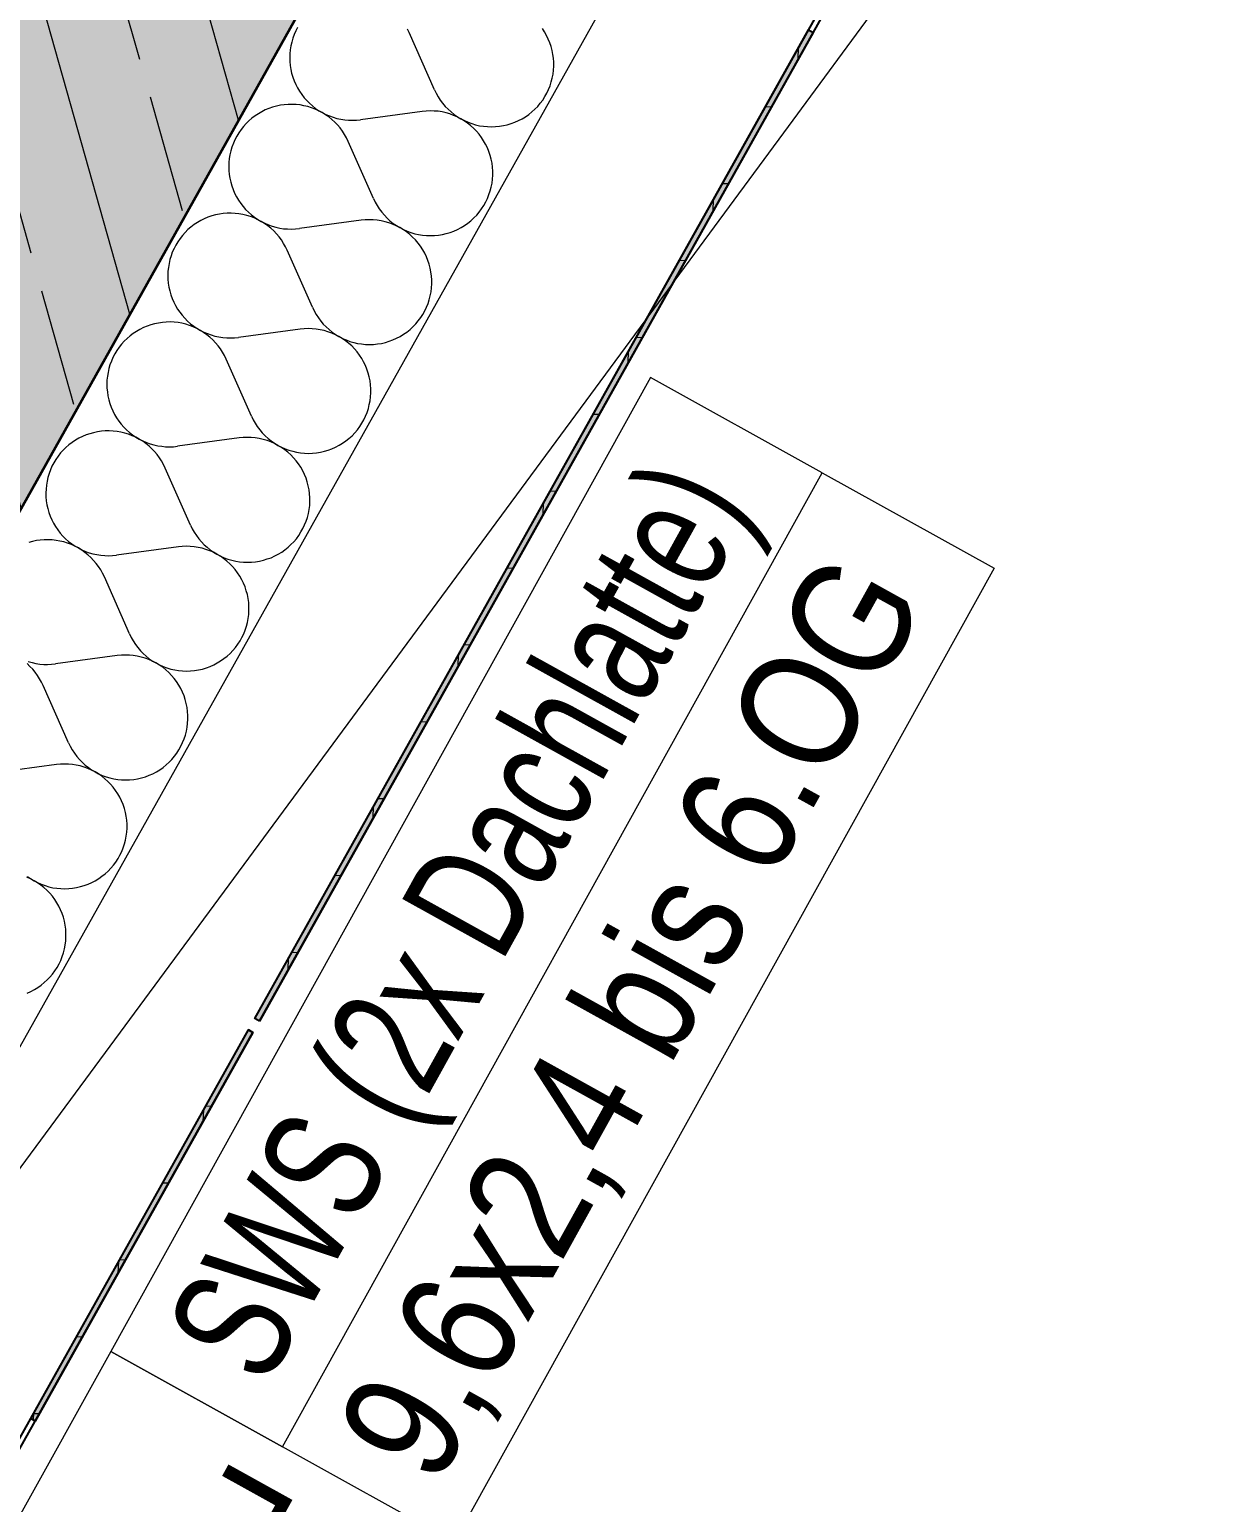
# Model space of a CAD drawing. Header units: metres. Extents: x -36 to 59, y 39 to 183.
# Drawn here: x 13.083 to 13.995, y 150.597 to 151.721 of the extents above; entities that cross this region are included whole.
import ezdxf

# ---------------------------------------------------------------- set-up
doc = ezdxf.new("R2010")
doc.units = ezdxf.units.M
doc.header["$MEASUREMENT"] = 0
for name, pattern in [('Achse', [0.0023, 0.0015, -0.0008]), ('Punktlinie', [0.0035, 0, -0.0035]), ('Wipeout_Contour', [1, 0, -1])]:
    doc.linetypes.add(name, pattern=pattern)
for name, color, linetype in [('00  Raster Ausbau', 7, 'Continuous'), ('10  Decken', 7, 'Continuous'), ('10  Fassade', 7, 'Continuous'), ('10  Fassade_Deckschraffur', 7, 'Continuous'), ('10  Fassade_Schnittschraffur', 7, 'Continuous'), ('10  Treppen + Rampen', 7, 'Continuous'), ('10  Wand Massiv', 7, 'Continuous'), ('10  Wand Massiv_Schnittschraffur', 7, 'Continuous'), ('EPS-SUD-Text', 7, 'Continuous')]:
    doc.layers.add(name, color=color, linetype=linetype)
doc.styles.add('ERSTELLTER_STIL_3', font='')
doc.styles.get('ERSTELLTER_STIL_3').set_extended_font_data('Arial Narrow')
pattern_1 = [(87.605446, (0, 0), (-0.059947608, 0.002506841), []), (177.605446, (0, 0), (0.002506841, 0.059947608), [])]

# ---------------------------------------------------------------- blocks, each defined once
blk = doc.blocks.new('*X60', base_point=(-0.1628, 98.0075))
at = {"layer": '10  Wand Massiv_Schnittschraffur', "color": 98, "linetype": 'Continuous', "lineweight": 13, "ltscale": 1000, "true_color": 0x000100}
for p, q in [((13.2866, 151.7201), (13.2853, 151.7174)), ((13.2879, 151.7228), (13.2866, 151.7201)), ((13.373, 151.7188), (13.3717, 151.7215)), ((13.3923, 151.6752), (13.373, 151.7188)), ((13.4765, 151.7193), (13.4748, 151.7219)), ((13.478, 151.7167), (13.4765, 151.7193)), ((13.2828, 151.7087), (13.2823, 151.7057)), ((13.2834, 151.7116), (13.2828, 151.7087)), ((13.2843, 151.7145), (13.2834, 151.7116)), ((13.2853, 151.7174), (13.2843, 151.7145)), ((13.4793, 151.7139), (13.478, 151.7167)), ((13.4805, 151.7111), (13.4793, 151.7139)), ((13.4815, 151.7082), (13.4805, 151.7111)), ((13.4822, 151.7052), (13.4815, 151.7082)), ((13.282, 151.7027), (13.2819, 151.6997)), ((13.2819, 151.6997), (13.282, 151.6967)), ((13.2823, 151.7057), (13.282, 151.7027)), ((13.282, 151.6967), (13.2822, 151.6937)), ((13.4828, 151.7022), (13.4822, 151.7052)), ((13.4832, 151.6992), (13.4828, 151.7022)), ((13.4834, 151.6962), (13.4832, 151.6992)), ((13.4834, 151.6931), (13.4834, 151.6962)), ((13.2822, 151.6937), (13.2827, 151.6907)), ((13.2827, 151.6907), (13.2833, 151.6878)), ((13.2833, 151.6878), (13.2842, 151.6849)), ((13.2842, 151.6849), (13.2852, 151.6821)), ((13.4815, 151.6811), (13.4823, 151.684)), ((13.4823, 151.684), (13.4829, 151.687)), ((13.4829, 151.687), (13.4833, 151.69)), ((13.4833, 151.69), (13.4834, 151.6931)), ((13.2852, 151.6821), (13.2864, 151.6793)), ((13.2864, 151.6793), (13.2877, 151.6766)), ((13.2877, 151.6766), (13.2893, 151.674)), ((13.2893, 151.674), (13.291, 151.6715)), ((13.3923, 151.6752), (13.3936, 151.6725)), ((13.4766, 151.6699), (13.4781, 151.6726)), ((13.4781, 151.6726), (13.4794, 151.6753)), ((13.4794, 151.6753), (13.4806, 151.6782)), ((13.4806, 151.6782), (13.4815, 151.6811)), ((13.2688, 151.6619), (13.266, 151.6609)), ((13.2717, 151.6627), (13.2688, 151.6619)), ((13.2747, 151.6633), (13.2717, 151.6627)), ((13.2777, 151.6637), (13.2747, 151.6633)), ((13.2807, 151.664), (13.2777, 151.6637)), ((13.2837, 151.664), (13.2807, 151.664)), ((13.2867, 151.6639), (13.2837, 151.664)), ((13.2897, 151.6636), (13.2867, 151.6639)), ((13.2926, 151.663), (13.2897, 151.6636)), ((13.291, 151.6715), (13.2928, 151.6691)), ((13.2956, 151.6623), (13.2926, 151.663)), ((13.2928, 151.6691), (13.2948, 151.6669)), ((13.2948, 151.6669), (13.2969, 151.6648)), ((13.2984, 151.6614), (13.2956, 151.6623)), ((13.2969, 151.6648), (13.2992, 151.6628)), ((13.3013, 151.6604), (13.2984, 151.6614)), ((13.2992, 151.6628), (13.3016, 151.6609)), ((13.3936, 151.6725), (13.3951, 151.6698)), ((13.3951, 151.6698), (13.3968, 151.6672)), ((13.3968, 151.6672), (13.3986, 151.6648)), ((13.3986, 151.6648), (13.4006, 151.6625)), ((13.4006, 151.6625), (13.4027, 151.6603)), ((13.469, 151.6603), (13.4712, 151.6625)), ((13.4712, 151.6625), (13.4731, 151.6649)), ((13.4731, 151.6649), (13.475, 151.6673)), ((13.475, 151.6673), (13.4766, 151.6699)), ((13.2507, 151.6515), (13.2485, 151.6494)), ((13.253, 151.6534), (13.2507, 151.6515)), ((13.2554, 151.6553), (13.253, 151.6534)), ((13.2579, 151.6569), (13.2554, 151.6553)), ((13.2605, 151.6584), (13.2579, 151.6569)), ((13.2632, 151.6598), (13.2605, 151.6584)), ((13.266, 151.6609), (13.2632, 151.6598)), ((13.304, 151.6591), (13.3013, 151.6604)), ((13.3016, 151.6609), (13.3041, 151.6592)), ((13.3067, 151.6577), (13.304, 151.6591)), ((13.3041, 151.6592), (13.3067, 151.6577)), ((13.3067, 151.6577), (13.3094, 151.6564)), ((13.3092, 151.6561), (13.3067, 151.6577)), ((13.3117, 151.6544), (13.3092, 151.6561)), ((13.3094, 151.6564), (13.3121, 151.6552)), ((13.314, 151.6525), (13.3117, 151.6544)), ((13.3121, 151.6552), (13.315, 151.6542)), ((13.3162, 151.6505), (13.314, 151.6525)), ((13.315, 151.6542), (13.3179, 151.6533)), ((13.3183, 151.6483), (13.3162, 151.6505)), ((13.3179, 151.6533), (13.3208, 151.6527)), ((13.3208, 151.6527), (13.3238, 151.6522)), ((13.3238, 151.6522), (13.3268, 151.652)), ((13.3268, 151.652), (13.3298, 151.6519)), ((13.3298, 151.6519), (13.3328, 151.652)), ((13.3328, 151.652), (13.3358, 151.6523)), ((13.383, 151.6586), (13.3358, 151.6523)), ((13.386, 151.6589), (13.383, 151.6586)), ((13.3891, 151.659), (13.386, 151.6589)), ((13.3921, 151.6589), (13.3891, 151.659)), ((13.3952, 151.6587), (13.3921, 151.6589)), ((13.3982, 151.6582), (13.3952, 151.6587)), ((13.4012, 151.6575), (13.3982, 151.6582)), ((13.4041, 151.6567), (13.4012, 151.6575)), ((13.4027, 151.6603), (13.405, 151.6582)), ((13.407, 151.6556), (13.4041, 151.6567)), ((13.405, 151.6582), (13.4074, 151.6563)), ((13.4098, 151.6544), (13.407, 151.6556)), ((13.4074, 151.6563), (13.4099, 151.6546)), ((13.4125, 151.653), (13.4098, 151.6544)), ((13.4099, 151.6546), (13.4125, 151.653)), ((13.4125, 151.653), (13.4152, 151.6516)), ((13.4151, 151.6514), (13.4125, 151.653)), ((13.4176, 151.6497), (13.4151, 151.6514)), ((13.4152, 151.6516), (13.418, 151.6503)), ((13.418, 151.6503), (13.4209, 151.6493)), ((13.4509, 151.6493), (13.4538, 151.6504)), ((13.4538, 151.6504), (13.4566, 151.6516)), ((13.4566, 151.6516), (13.4593, 151.653)), ((13.4593, 151.653), (13.4619, 151.6546)), ((13.4619, 151.6546), (13.4644, 151.6564)), ((13.4644, 151.6564), (13.4668, 151.6583)), ((13.4668, 151.6583), (13.469, 151.6603)), ((13.2414, 151.6397), (13.24, 151.637)), ((13.2429, 151.6423), (13.2414, 151.6397)), ((13.2447, 151.6448), (13.2429, 151.6423)), ((13.2465, 151.6471), (13.2447, 151.6448)), ((13.2485, 151.6494), (13.2465, 151.6471)), ((13.3203, 151.646), (13.3183, 151.6483)), ((13.3221, 151.6436), (13.3203, 151.646)), ((13.3237, 151.641), (13.3221, 151.6436)), ((13.3252, 151.6384), (13.3237, 151.641)), ((13.42, 151.6478), (13.4176, 151.6497)), ((13.4223, 151.6457), (13.42, 151.6478)), ((13.4209, 151.6493), (13.4238, 151.6484)), ((13.4244, 151.6435), (13.4223, 151.6457)), ((13.4238, 151.6484), (13.4268, 151.6477)), ((13.4264, 151.6412), (13.4244, 151.6435)), ((13.4283, 151.6388), (13.4264, 151.6412)), ((13.4268, 151.6477), (13.4298, 151.6473)), ((13.4299, 151.6362), (13.4283, 151.6388)), ((13.4298, 151.6473), (13.4328, 151.647)), ((13.4328, 151.647), (13.4359, 151.6469)), ((13.4359, 151.6469), (13.439, 151.647)), ((13.439, 151.647), (13.442, 151.6473)), ((13.442, 151.6473), (13.445, 151.6478)), ((13.445, 151.6478), (13.448, 151.6484)), ((13.448, 151.6484), (13.4509, 151.6493)), ((13.2369, 151.6286), (13.2362, 151.6256)), ((13.2377, 151.6314), (13.2369, 151.6286)), ((13.2388, 151.6343), (13.2377, 151.6314)), ((13.24, 151.637), (13.2388, 151.6343)), ((13.3265, 151.6357), (13.3252, 151.6384)), ((13.3458, 151.5921), (13.3265, 151.6357)), ((13.4314, 151.6336), (13.4299, 151.6362)), ((13.4328, 151.6308), (13.4314, 151.6336)), ((13.4339, 151.628), (13.4328, 151.6308)), ((13.4349, 151.6251), (13.4339, 151.628)), ((13.2354, 151.6196), (13.2353, 151.6166)), ((13.2353, 151.6166), (13.2354, 151.6136)), ((13.2357, 151.6226), (13.2354, 151.6196)), ((13.2362, 151.6256), (13.2357, 151.6226)), ((13.4357, 151.6221), (13.4349, 151.6251)), ((13.4363, 151.6191), (13.4357, 151.6221)), ((13.4367, 151.6161), (13.4363, 151.6191)), ((13.2354, 151.6136), (13.2357, 151.6106)), ((13.2357, 151.6106), (13.2361, 151.6076)), ((13.2361, 151.6076), (13.2368, 151.6047)), ((13.4363, 151.6039), (13.4367, 151.607)), ((13.4369, 151.6131), (13.4367, 151.6161)), ((13.4367, 151.607), (13.4369, 151.61)), ((13.4369, 151.61), (13.4369, 151.6131)), ((13.2368, 151.6047), (13.2376, 151.6018)), ((13.2376, 151.6018), (13.2386, 151.599)), ((13.2386, 151.599), (13.2398, 151.5962)), ((13.2398, 151.5962), (13.2412, 151.5935)), ((13.4329, 151.5922), (13.434, 151.5951)), ((13.434, 151.5951), (13.435, 151.598)), ((13.435, 151.598), (13.4357, 151.6009)), ((13.4357, 151.6009), (13.4363, 151.6039)), ((13.2412, 151.5935), (13.2427, 151.5909)), ((13.2427, 151.5909), (13.2444, 151.5884)), ((13.2444, 151.5884), (13.2463, 151.5861)), ((13.2463, 151.5861), (13.2482, 151.5838)), ((13.2482, 151.5838), (13.2504, 151.5817)), ((13.3458, 151.5921), (13.3471, 151.5894)), ((13.3471, 151.5894), (13.3486, 151.5867)), ((13.3486, 151.5867), (13.3502, 151.5842)), ((13.3502, 151.5842), (13.3521, 151.5817)), ((13.4266, 151.5818), (13.4284, 151.5842)), ((13.4284, 151.5842), (13.4301, 151.5868)), ((13.4301, 151.5868), (13.4316, 151.5895)), ((13.4316, 151.5895), (13.4329, 151.5922)), ((13.2088, 151.5722), (13.2064, 151.5703)), ((13.2113, 151.5738), (13.2088, 151.5722)), ((13.2139, 151.5753), (13.2113, 151.5738)), ((13.2166, 151.5767), (13.2139, 151.5753)), ((13.2194, 151.5778), (13.2166, 151.5767)), ((13.2223, 151.5788), (13.2194, 151.5778)), ((13.2252, 151.5796), (13.2223, 151.5788)), ((13.2281, 151.5802), (13.2252, 151.5796)), ((13.2311, 151.5807), (13.2281, 151.5802)), ((13.2341, 151.5809), (13.2311, 151.5807)), ((13.2371, 151.5809), (13.2341, 151.5809)), ((13.2401, 151.5808), (13.2371, 151.5809)), ((13.2431, 151.5805), (13.2401, 151.5808)), ((13.2461, 151.58), (13.2431, 151.5805)), ((13.249, 151.5792), (13.2461, 151.58)), ((13.2519, 151.5784), (13.249, 151.5792)), ((13.2504, 151.5817), (13.2526, 151.5797)), ((13.2547, 151.5773), (13.2519, 151.5784)), ((13.2526, 151.5797), (13.255, 151.5778)), ((13.2575, 151.576), (13.2547, 151.5773)), ((13.255, 151.5778), (13.2575, 151.5762)), ((13.2575, 151.5762), (13.2601, 151.5746)), ((13.2601, 151.5746), (13.2575, 151.576)), ((13.2601, 151.5746), (13.2628, 151.5733)), ((13.2627, 151.573), (13.2601, 151.5746)), ((13.2651, 151.5713), (13.2627, 151.573)), ((13.2628, 151.5733), (13.2656, 151.5721)), ((13.2656, 151.5721), (13.2684, 151.5711)), ((13.3364, 151.5755), (13.2892, 151.5692)), ((13.3395, 151.5758), (13.3364, 151.5755)), ((13.3425, 151.5759), (13.3395, 151.5758)), ((13.3456, 151.5759), (13.3425, 151.5759)), ((13.3486, 151.5756), (13.3456, 151.5759)), ((13.3517, 151.5751), (13.3486, 151.5756)), ((13.3546, 151.5744), (13.3517, 151.5751)), ((13.3521, 151.5817), (13.3541, 151.5794)), ((13.3541, 151.5794), (13.3562, 151.5772)), ((13.3576, 151.5736), (13.3546, 151.5744)), ((13.3562, 151.5772), (13.3584, 151.5751)), ((13.3604, 151.5725), (13.3576, 151.5736)), ((13.3584, 151.5751), (13.3608, 151.5732)), ((13.3632, 151.5713), (13.3604, 151.5725)), ((13.3608, 151.5732), (13.3633, 151.5715)), ((13.3633, 151.5715), (13.366, 151.5699)), ((13.4127, 151.57), (13.4153, 151.5715)), ((13.4153, 151.5715), (13.4178, 151.5733)), ((13.4178, 151.5733), (13.4202, 151.5752)), ((13.4202, 151.5752), (13.4225, 151.5773)), ((13.4225, 151.5773), (13.4246, 151.5795)), ((13.4246, 151.5795), (13.4266, 151.5818)), ((13.1981, 151.5617), (13.1964, 151.5592)), ((13.2, 151.564), (13.1981, 151.5617)), ((13.202, 151.5663), (13.2, 151.564)), ((13.2041, 151.5684), (13.202, 151.5663)), ((13.2064, 151.5703), (13.2041, 151.5684)), ((13.2675, 151.5694), (13.2651, 151.5713)), ((13.2697, 151.5674), (13.2675, 151.5694)), ((13.2684, 151.5711), (13.2713, 151.5702)), ((13.2718, 151.5652), (13.2697, 151.5674)), ((13.2713, 151.5702), (13.2742, 151.5696)), ((13.2737, 151.5629), (13.2718, 151.5652)), ((13.2755, 151.5605), (13.2737, 151.5629)), ((13.2742, 151.5696), (13.2772, 151.5691)), ((13.2772, 151.5579), (13.2755, 151.5605)), ((13.2772, 151.5691), (13.2802, 151.5689)), ((13.2802, 151.5689), (13.2832, 151.5688)), ((13.2832, 151.5688), (13.2862, 151.5689)), ((13.2862, 151.5689), (13.2892, 151.5692)), ((13.366, 151.5699), (13.3632, 151.5713)), ((13.366, 151.5699), (13.3687, 151.5685)), ((13.3686, 151.5683), (13.366, 151.5699)), ((13.3711, 151.5666), (13.3686, 151.5683)), ((13.3687, 151.5685), (13.3715, 151.5673)), ((13.3735, 151.5647), (13.3711, 151.5666)), ((13.3715, 151.5673), (13.3743, 151.5662)), ((13.3757, 151.5626), (13.3735, 151.5647)), ((13.3743, 151.5662), (13.3773, 151.5653)), ((13.3779, 151.5605), (13.3757, 151.5626)), ((13.3773, 151.5653), (13.3802, 151.5647)), ((13.3799, 151.5581), (13.3779, 151.5605)), ((13.3802, 151.5647), (13.3833, 151.5642)), ((13.3833, 151.5642), (13.3863, 151.5639)), ((13.3863, 151.5639), (13.3893, 151.5638)), ((13.3893, 151.5638), (13.3924, 151.5639)), ((13.3924, 151.5639), (13.3954, 151.5642)), ((13.3954, 151.5642), (13.3985, 151.5647)), ((13.3985, 151.5647), (13.4014, 151.5654)), ((13.4014, 151.5654), (13.4044, 151.5662)), ((13.4044, 151.5662), (13.4072, 151.5673)), ((13.4072, 151.5673), (13.41, 151.5685)), ((13.41, 151.5685), (13.4127, 151.57)), ((13.1922, 151.5512), (13.1912, 151.5484)), ((13.1935, 151.5539), (13.1922, 151.5512)), ((13.1948, 151.5566), (13.1935, 151.5539)), ((13.1964, 151.5592), (13.1948, 151.5566)), ((13.2786, 151.5553), (13.2772, 151.5579)), ((13.2799, 151.5526), (13.2786, 151.5553)), ((13.2992, 151.5091), (13.2799, 151.5526)), ((13.3817, 151.5557), (13.3799, 151.5581)), ((13.3834, 151.5531), (13.3817, 151.5557)), ((13.3849, 151.5505), (13.3834, 151.5531)), ((13.3862, 151.5477), (13.3849, 151.5505)), ((13.1892, 151.5396), (13.1889, 151.5366)), ((13.1897, 151.5425), (13.1892, 151.5396)), ((13.1903, 151.5455), (13.1897, 151.5425)), ((13.1912, 151.5484), (13.1903, 151.5455)), ((13.3874, 151.5449), (13.3862, 151.5477)), ((13.3884, 151.542), (13.3874, 151.5449)), ((13.3891, 151.5391), (13.3884, 151.542)), ((13.3897, 151.5361), (13.3891, 151.5391)), ((13.1889, 151.5366), (13.1888, 151.5336)), ((13.1888, 151.5336), (13.1888, 151.5305)), ((13.1888, 151.5305), (13.1891, 151.5275)), ((13.1891, 151.5275), (13.1896, 151.5246)), ((13.3901, 151.533), (13.3897, 151.5361)), ((13.3903, 151.53), (13.3901, 151.533)), ((13.3902, 151.5239), (13.3903, 151.5269)), ((13.3903, 151.5269), (13.3903, 151.53)), ((13.1896, 151.5246), (13.1902, 151.5216)), ((13.1902, 151.5216), (13.1911, 151.5187)), ((13.1911, 151.5187), (13.1921, 151.5159)), ((13.1921, 151.5159), (13.1933, 151.5131)), ((13.3884, 151.5149), (13.3892, 151.5178)), ((13.3892, 151.5178), (13.3898, 151.5208)), ((13.3898, 151.5208), (13.3902, 151.5239)), ((13.1933, 151.5131), (13.1946, 151.5104)), ((13.1946, 151.5104), (13.1962, 151.5078)), ((13.1962, 151.5078), (13.1979, 151.5054)), ((13.1979, 151.5054), (13.1997, 151.503)), ((13.2992, 151.5091), (13.3005, 151.5063)), ((13.3005, 151.5063), (13.302, 151.5036)), ((13.3835, 151.5037), (13.385, 151.5064)), ((13.385, 151.5064), (13.3863, 151.5091)), ((13.3863, 151.5091), (13.3875, 151.512)), ((13.3875, 151.512), (13.3884, 151.5149)), ((13.1701, 151.4936), (13.1674, 151.4922)), ((13.1729, 151.4947), (13.1701, 151.4936)), ((13.1757, 151.4957), (13.1729, 151.4947)), ((13.1786, 151.4965), (13.1757, 151.4957)), ((13.1816, 151.4971), (13.1786, 151.4965)), ((13.1846, 151.4976), (13.1816, 151.4971)), ((13.1876, 151.4978), (13.1846, 151.4976)), ((13.1906, 151.4979), (13.1876, 151.4978)), ((13.1936, 151.4977), (13.1906, 151.4979)), ((13.1966, 151.4974), (13.1936, 151.4977)), ((13.1995, 151.4969), (13.1966, 151.4974)), ((13.2025, 151.4962), (13.1995, 151.4969)), ((13.1997, 151.503), (13.2017, 151.5007)), ((13.2017, 151.5007), (13.2038, 151.4986)), ((13.2053, 151.4953), (13.2025, 151.4962)), ((13.2038, 151.4986), (13.2061, 151.4966)), ((13.2082, 151.4942), (13.2053, 151.4953)), ((13.2061, 151.4966), (13.2085, 151.4948)), ((13.2109, 151.493), (13.2082, 151.4942)), ((13.2085, 151.4948), (13.211, 151.4931)), ((13.2136, 151.4915), (13.2109, 151.493)), ((13.211, 151.4931), (13.2136, 151.4915)), ((13.2929, 151.4927), (13.2899, 151.4924)), ((13.296, 151.4929), (13.2929, 151.4927)), ((13.299, 151.4928), (13.296, 151.4929)), ((13.3021, 151.4925), (13.299, 151.4928)), ((13.302, 151.5036), (13.3037, 151.5011)), ((13.3037, 151.5011), (13.3055, 151.4986)), ((13.3055, 151.4986), (13.3075, 151.4963)), ((13.3075, 151.4963), (13.3096, 151.4941)), ((13.3096, 151.4941), (13.3119, 151.4921)), ((13.3737, 151.4921), (13.3759, 151.4942)), ((13.3759, 151.4942), (13.3781, 151.4964)), ((13.3781, 151.4964), (13.38, 151.4987)), ((13.38, 151.4987), (13.3819, 151.5012)), ((13.3819, 151.5012), (13.3835, 151.5037)), ((13.1554, 151.4832), (13.1534, 151.4809)), ((13.1576, 151.4853), (13.1554, 151.4832)), ((13.1599, 151.4873), (13.1576, 151.4853)), ((13.1623, 151.4891), (13.1599, 151.4873)), ((13.1648, 151.4907), (13.1623, 151.4891)), ((13.1674, 151.4922), (13.1648, 151.4907)), ((13.2136, 151.4915), (13.2162, 151.4902)), ((13.2161, 151.49), (13.2136, 151.4915)), ((13.2186, 151.4882), (13.2161, 151.49)), ((13.2162, 151.4902), (13.219, 151.489)), ((13.2209, 151.4863), (13.2186, 151.4882)), ((13.219, 151.489), (13.2219, 151.488)), ((13.2231, 151.4843), (13.2209, 151.4863)), ((13.2219, 151.488), (13.2247, 151.4872)), ((13.2252, 151.4821), (13.2231, 151.4843)), ((13.2247, 151.4872), (13.2277, 151.4865)), ((13.2272, 151.4798), (13.2252, 151.4821)), ((13.2277, 151.4865), (13.2307, 151.4861)), ((13.2307, 151.4861), (13.2337, 151.4858)), ((13.2337, 151.4858), (13.2367, 151.4857)), ((13.2367, 151.4857), (13.2397, 151.4858)), ((13.2397, 151.4858), (13.2427, 151.4861)), ((13.2899, 151.4924), (13.2427, 151.4861)), ((13.3051, 151.492), (13.3021, 151.4925)), ((13.3081, 151.4913), (13.3051, 151.492)), ((13.311, 151.4905), (13.3081, 151.4913)), ((13.3139, 151.4894), (13.311, 151.4905)), ((13.3119, 151.4921), (13.3143, 151.4901)), ((13.3167, 151.4882), (13.3139, 151.4894)), ((13.3143, 151.4901), (13.3168, 151.4884)), ((13.3194, 151.4868), (13.3167, 151.4882)), ((13.3168, 151.4884), (13.3194, 151.4868)), ((13.3194, 151.4868), (13.3221, 151.4854)), ((13.322, 151.4852), (13.3194, 151.4868)), ((13.3245, 151.4835), (13.322, 151.4852)), ((13.3221, 151.4854), (13.3249, 151.4842)), ((13.3269, 151.4816), (13.3245, 151.4835)), ((13.3249, 151.4842), (13.3278, 151.4831)), ((13.3292, 151.4796), (13.3269, 151.4816)), ((13.3278, 151.4831), (13.3307, 151.4823)), ((13.3307, 151.4823), (13.3337, 151.4816)), ((13.3337, 151.4816), (13.3367, 151.4811)), ((13.3489, 151.4811), (13.3519, 151.4816)), ((13.3519, 151.4816), (13.3549, 151.4823)), ((13.3549, 151.4823), (13.3578, 151.4832)), ((13.3578, 151.4832), (13.3607, 151.4842)), ((13.3607, 151.4842), (13.3635, 151.4855)), ((13.3635, 151.4855), (13.3662, 151.4869)), ((13.3662, 151.4869), (13.3688, 151.4885)), ((13.3688, 151.4885), (13.3713, 151.4902)), ((13.3713, 151.4902), (13.3737, 151.4921)), ((13.1469, 151.4709), (13.1457, 151.4681)), ((13.1483, 151.4735), (13.1469, 151.4709)), ((13.1498, 151.4761), (13.1483, 151.4735)), ((13.1516, 151.4786), (13.1498, 151.4761)), ((13.1534, 151.4809), (13.1516, 151.4786)), ((13.229, 151.4774), (13.2272, 151.4798)), ((13.2306, 151.4749), (13.229, 151.4774)), ((13.2321, 151.4722), (13.2306, 151.4749)), ((13.2334, 151.4695), (13.2321, 151.4722)), ((13.3313, 151.4774), (13.3292, 151.4796)), ((13.3333, 151.4751), (13.3313, 151.4774)), ((13.3352, 151.4726), (13.3333, 151.4751)), ((13.3368, 151.4701), (13.3352, 151.4726)), ((13.3367, 151.4811), (13.3397, 151.4808)), ((13.3397, 151.4808), (13.3428, 151.4807)), ((13.3428, 151.4807), (13.3458, 151.4808)), ((13.3458, 151.4808), (13.3489, 151.4811)), ((13.1431, 151.4594), (13.1426, 151.4565)), ((13.1438, 151.4624), (13.1431, 151.4594)), ((13.1446, 151.4653), (13.1438, 151.4624)), ((13.1457, 151.4681), (13.1446, 151.4653)), ((13.2526, 151.426), (13.2334, 151.4695)), ((13.3383, 151.4674), (13.3368, 151.4701)), ((13.3397, 151.4647), (13.3383, 151.4674)), ((13.3408, 151.4618), (13.3397, 151.4647)), ((13.3418, 151.4589), (13.3408, 151.4618)), ((13.3426, 151.456), (13.3418, 151.4589)), ((13.1423, 151.4535), (13.1422, 151.4505)), ((13.1422, 151.4505), (13.1423, 151.4475)), ((13.1426, 151.4565), (13.1423, 151.4535)), ((13.3432, 151.453), (13.3426, 151.456)), ((13.3436, 151.4499), (13.3432, 151.453)), ((13.3438, 151.4469), (13.3436, 151.4499)), ((13.1423, 151.4475), (13.1426, 151.4445)), ((13.1426, 151.4445), (13.143, 151.4415)), ((13.143, 151.4415), (13.1437, 151.4385)), ((13.1437, 151.4385), (13.1445, 151.4356)), ((13.3426, 151.4348), (13.3432, 151.4378)), ((13.3432, 151.4378), (13.3436, 151.4408)), ((13.3436, 151.4408), (13.3438, 151.4438)), ((13.3438, 151.4438), (13.3438, 151.4469)), ((13.1445, 151.4356), (13.1455, 151.4328)), ((13.1455, 151.4328), (13.1467, 151.43)), ((13.1467, 151.43), (13.1481, 151.4274)), ((13.1481, 151.4274), (13.1496, 151.4248)), ((13.2526, 151.426), (13.254, 151.4232)), ((13.3385, 151.4233), (13.3398, 151.4261)), ((13.3398, 151.4261), (13.3409, 151.4289)), ((13.3409, 151.4289), (13.3419, 151.4318)), ((13.3419, 151.4318), (13.3426, 151.4348)), ((13.135, 151.4141), (13.1321, 151.4134)), ((13.138, 151.4145), (13.135, 151.4141)), ((13.141, 151.4147), (13.138, 151.4145)), ((13.144, 151.4148), (13.141, 151.4147)), ((13.147, 151.4146), (13.144, 151.4148)), ((13.15, 151.4143), (13.147, 151.4146)), ((13.1496, 151.4248), (13.1513, 151.4223)), ((13.153, 151.4138), (13.15, 151.4143)), ((13.1513, 151.4223), (13.1531, 151.4199)), ((13.1531, 151.4199), (13.1551, 151.4176)), ((13.1551, 151.4176), (13.1573, 151.4155)), ((13.1573, 151.4155), (13.1595, 151.4135)), ((13.254, 151.4232), (13.2555, 151.4206)), ((13.2555, 151.4206), (13.2571, 151.418)), ((13.2571, 151.418), (13.259, 151.4155)), ((13.259, 151.4155), (13.2609, 151.4132)), ((13.3315, 151.4133), (13.3335, 151.4156)), ((13.3335, 151.4156), (13.3353, 151.4181)), ((13.3353, 151.4181), (13.337, 151.4206)), ((13.337, 151.4206), (13.3385, 151.4233)), ((13.1133, 151.4042), (13.111, 151.4022)), ((13.1157, 151.406), (13.1133, 151.4042)), ((13.1182, 151.4077), (13.1157, 151.406)), ((13.1208, 151.4092), (13.1182, 151.4077)), ((13.1235, 151.4105), (13.1208, 151.4092)), ((13.1263, 151.4117), (13.1235, 151.4105)), ((13.1292, 151.4126), (13.1263, 151.4117)), ((13.1321, 151.4134), (13.1292, 151.4126)), ((13.1559, 151.4131), (13.153, 151.4138)), ((13.1588, 151.4122), (13.1559, 151.4131)), ((13.1616, 151.4111), (13.1588, 151.4122)), ((13.1595, 151.4135), (13.1619, 151.4117)), ((13.1643, 151.4099), (13.1616, 151.4111)), ((13.1619, 151.4117), (13.1644, 151.41)), ((13.167, 151.4085), (13.1643, 151.4099)), ((13.1644, 151.41), (13.167, 151.4085)), ((13.167, 151.4085), (13.1697, 151.4071)), ((13.1696, 151.4069), (13.167, 151.4085)), ((13.172, 151.4051), (13.1696, 151.4069)), ((13.1697, 151.4071), (13.1725, 151.4059)), ((13.1744, 151.4032), (13.172, 151.4051)), ((13.1725, 151.4059), (13.1753, 151.4049)), ((13.1766, 151.4012), (13.1744, 151.4032)), ((13.1753, 151.4049), (13.1782, 151.4041)), ((13.1782, 151.4041), (13.1811, 151.4034)), ((13.1811, 151.4034), (13.1841, 151.403)), ((13.1841, 151.403), (13.1871, 151.4027)), ((13.1871, 151.4027), (13.1901, 151.4026)), ((13.1901, 151.4026), (13.1931, 151.4027)), ((13.1931, 151.4027), (13.1961, 151.403)), ((13.2433, 151.4094), (13.1961, 151.403)), ((13.2464, 151.4097), (13.2433, 151.4094)), ((13.2494, 151.4098), (13.2464, 151.4097)), ((13.2525, 151.4097), (13.2494, 151.4098)), ((13.2555, 151.4094), (13.2525, 151.4097)), ((13.2585, 151.4089), (13.2555, 151.4094)), ((13.2615, 151.4083), (13.2585, 151.4089)), ((13.2609, 151.4132), (13.2631, 151.411)), ((13.2645, 151.4074), (13.2615, 151.4083)), ((13.2631, 151.411), (13.2653, 151.409)), ((13.2673, 151.4064), (13.2645, 151.4074)), ((13.2653, 151.409), (13.2677, 151.4071)), ((13.2701, 151.4051), (13.2673, 151.4064)), ((13.2677, 151.4071), (13.2702, 151.4053)), ((13.2728, 151.4037), (13.2701, 151.4051)), ((13.2702, 151.4053), (13.2728, 151.4037)), ((13.2728, 151.4037), (13.2756, 151.4023)), ((13.2755, 151.4022), (13.2728, 151.4037)), ((13.3169, 151.4024), (13.3196, 151.4038)), ((13.3196, 151.4038), (13.3222, 151.4054)), ((13.3222, 151.4054), (13.3247, 151.4071)), ((13.3247, 151.4071), (13.3271, 151.409)), ((13.3271, 151.409), (13.3294, 151.4111)), ((13.3294, 151.4111), (13.3315, 151.4133)), ((13.1033, 151.393), (13.1017, 151.3904)), ((13.105, 151.3955), (13.1033, 151.393)), ((13.1069, 151.3979), (13.105, 151.3955)), ((13.1089, 151.4001), (13.1069, 151.3979)), ((13.111, 151.4022), (13.1089, 151.4001)), ((13.1787, 151.399), (13.1766, 151.4012)), ((13.1806, 151.3967), (13.1787, 151.399)), ((13.1824, 151.3943), (13.1806, 151.3967)), ((13.184, 151.3918), (13.1824, 151.3943)), ((13.1855, 151.3891), (13.184, 151.3918)), ((13.278, 151.4004), (13.2755, 151.4022)), ((13.2756, 151.4023), (13.2784, 151.4011)), ((13.2804, 151.3985), (13.278, 151.4004)), ((13.2784, 151.4011), (13.2812, 151.4)), ((13.2826, 151.3965), (13.2804, 151.3985)), ((13.2812, 151.4), (13.2842, 151.3992)), ((13.2848, 151.3943), (13.2826, 151.3965)), ((13.2842, 151.3992), (13.2871, 151.3985)), ((13.2868, 151.392), (13.2848, 151.3943)), ((13.2886, 151.3895), (13.2868, 151.392)), ((13.2871, 151.3985), (13.2901, 151.398)), ((13.2901, 151.398), (13.2932, 151.3977)), ((13.2932, 151.3977), (13.2962, 151.3976)), ((13.2962, 151.3976), (13.2993, 151.3977)), ((13.2993, 151.3977), (13.3023, 151.398)), ((13.3023, 151.398), (13.3054, 151.3985)), ((13.3054, 151.3985), (13.3083, 151.3992)), ((13.3083, 151.3992), (13.3113, 151.4001)), ((13.3113, 151.4001), (13.3141, 151.4011)), ((13.3141, 151.4011), (13.3169, 151.4024)), ((13.0981, 151.3822), (13.0972, 151.3793)), ((13.0991, 151.385), (13.0981, 151.3822)), ((13.1003, 151.3878), (13.0991, 151.385)), ((13.1017, 151.3904), (13.1003, 151.3878)), ((13.1868, 151.3864), (13.1855, 151.3891)), ((13.2061, 151.3429), (13.1868, 151.3864)), ((13.2903, 151.387), (13.2886, 151.3895)), ((13.2918, 151.3843), (13.2903, 151.387)), ((13.2931, 151.3816), (13.2918, 151.3843)), ((13.2943, 151.3787), (13.2931, 151.3816)), ((13.0958, 151.3704), (13.0957, 151.3674)), ((13.0961, 151.3734), (13.0958, 151.3704)), ((13.0966, 151.3764), (13.0961, 151.3734)), ((13.0972, 151.3793), (13.0966, 151.3764)), ((13.2952, 151.3758), (13.2943, 151.3787)), ((13.296, 151.3729), (13.2952, 151.3758)), ((13.2966, 151.3699), (13.296, 151.3729)), ((13.297, 151.3669), (13.2966, 151.3699)), ((13.0957, 151.3674), (13.0957, 151.3644)), ((13.0957, 151.3644), (13.096, 151.3614)), ((13.096, 151.3614), (13.0965, 151.3584)), ((13.0965, 151.3584), (13.0971, 151.3555)), ((13.2967, 151.3547), (13.2971, 151.3577)), ((13.2972, 151.3638), (13.297, 151.3669)), ((13.2971, 151.3577), (13.2972, 151.3608)), ((13.2972, 151.3608), (13.2972, 151.3638)), ((13.0971, 151.3555), (13.098, 151.3526)), ((13.098, 151.3526), (13.099, 151.3497)), ((13.099, 151.3497), (13.1002, 151.347)), ((13.1002, 151.347), (13.1015, 151.3443)), ((13.2944, 151.3458), (13.2953, 151.3487)), ((13.2953, 151.3487), (13.2961, 151.3517)), ((13.2961, 151.3517), (13.2967, 151.3547)), ((13.1015, 151.3443), (13.1031, 151.3417)), ((13.1031, 151.3417), (13.1047, 151.3392)), ((13.1047, 151.3392), (13.1066, 151.3368)), ((13.1066, 151.3368), (13.1086, 151.3345)), ((13.2061, 151.3429), (13.2074, 151.3401)), ((13.2074, 151.3401), (13.2089, 151.3375)), ((13.2089, 151.3375), (13.2106, 151.3349)), ((13.2888, 151.335), (13.2904, 151.3376)), ((13.2904, 151.3376), (13.2919, 151.3402)), ((13.2919, 151.3402), (13.2932, 151.343)), ((13.2932, 151.343), (13.2944, 151.3458)), ((13.0855, 151.3304), (13.0826, 151.3296)), ((13.0885, 151.331), (13.0855, 151.3304)), ((13.0914, 151.3314), (13.0885, 151.331)), ((13.0944, 151.3316), (13.0914, 151.3314)), ((13.0975, 151.3317), (13.0944, 151.3316)), ((13.1005, 151.3315), (13.0975, 151.3317)), ((13.1035, 151.3312), (13.1005, 151.3315)), ((13.1064, 151.3307), (13.1035, 151.3312)), ((13.1094, 151.33), (13.1064, 151.3307)), ((13.1086, 151.3345), (13.1107, 151.3324)), ((13.1122, 151.3291), (13.1094, 151.33)), ((13.1107, 151.3324), (13.113, 151.3304)), ((13.1151, 151.328), (13.1122, 151.3291)), ((13.113, 151.3304), (13.1154, 151.3286)), ((13.1178, 151.3268), (13.1151, 151.328)), ((13.1154, 151.3286), (13.1179, 151.3269)), ((13.1205, 151.3254), (13.1178, 151.3268)), ((13.1179, 151.3269), (13.1205, 151.3254)), ((13.1205, 151.3254), (13.1231, 151.324)), ((13.123, 151.3238), (13.1205, 151.3254)), ((13.1231, 151.324), (13.1259, 151.3228)), ((13.1968, 151.3263), (13.1496, 151.32)), ((13.1998, 151.3266), (13.1968, 151.3263)), ((13.2029, 151.3267), (13.1998, 151.3266)), ((13.2059, 151.3266), (13.2029, 151.3267)), ((13.209, 151.3263), (13.2059, 151.3266)), ((13.212, 151.3258), (13.209, 151.3263)), ((13.2106, 151.3349), (13.2124, 151.3325)), ((13.215, 151.3252), (13.212, 151.3258)), ((13.2124, 151.3325), (13.2144, 151.3301)), ((13.2144, 151.3301), (13.2165, 151.3279)), ((13.2179, 151.3243), (13.215, 151.3252)), ((13.2165, 151.3279), (13.2188, 151.3259)), ((13.2208, 151.3233), (13.2179, 151.3243)), ((13.2188, 151.3259), (13.2212, 151.324)), ((13.2212, 151.324), (13.2237, 151.3222)), ((13.2757, 151.3223), (13.2782, 151.324)), ((13.2782, 151.324), (13.2806, 151.3259)), ((13.2806, 151.3259), (13.2828, 151.328)), ((13.2828, 151.328), (13.285, 151.3302)), ((13.285, 151.3302), (13.2869, 151.3325)), ((13.2869, 151.3325), (13.2888, 151.335)), ((13.1255, 151.322), (13.123, 151.3238)), ((13.1278, 151.3201), (13.1255, 151.322)), ((13.1259, 151.3228), (13.1287, 151.3218)), ((13.13, 151.3181), (13.1278, 151.3201)), ((13.1287, 151.3218), (13.1316, 151.321)), ((13.1321, 151.3159), (13.13, 151.3181)), ((13.1316, 151.321), (13.1346, 151.3203)), ((13.1341, 151.3136), (13.1321, 151.3159)), ((13.1359, 151.3112), (13.1341, 151.3136)), ((13.1346, 151.3203), (13.1376, 151.3199)), ((13.1376, 151.3199), (13.1406, 151.3196)), ((13.1406, 151.3196), (13.1436, 151.3195)), ((13.1436, 151.3195), (13.1466, 151.3197)), ((13.1466, 151.3197), (13.1496, 151.32)), ((13.2236, 151.3221), (13.2208, 151.3233)), ((13.2263, 151.3206), (13.2236, 151.3221)), ((13.2237, 151.3222), (13.2263, 151.3206)), ((13.2263, 151.3206), (13.229, 151.3192)), ((13.2289, 151.3191), (13.2263, 151.3206)), ((13.2314, 151.3173), (13.2289, 151.3191)), ((13.229, 151.3192), (13.2318, 151.318)), ((13.2338, 151.3154), (13.2314, 151.3173)), ((13.2318, 151.318), (13.2347, 151.3169)), ((13.2361, 151.3134), (13.2338, 151.3154)), ((13.2347, 151.3169), (13.2376, 151.3161)), ((13.2382, 151.3112), (13.2361, 151.3134)), ((13.2376, 151.3161), (13.2406, 151.3154)), ((13.2406, 151.3154), (13.2436, 151.3149)), ((13.2436, 151.3149), (13.2466, 151.3146)), ((13.2466, 151.3146), (13.2497, 151.3145)), ((13.2497, 151.3145), (13.2527, 151.3146)), ((13.2527, 151.3146), (13.2558, 151.3149)), ((13.2558, 151.3149), (13.2588, 151.3154)), ((13.2588, 151.3154), (13.2618, 151.3161)), ((13.2618, 151.3161), (13.2647, 151.317)), ((13.2647, 151.317), (13.2676, 151.318)), ((13.2676, 151.318), (13.2704, 151.3193)), ((13.2704, 151.3193), (13.2731, 151.3207)), ((13.2731, 151.3207), (13.2757, 151.3223)), ((13.1375, 151.3087), (13.1359, 151.3112)), ((13.139, 151.3061), (13.1375, 151.3087)), ((13.1403, 151.3033), (13.139, 151.3061)), ((13.1595, 151.2598), (13.1403, 151.3033)), ((13.2402, 151.3089), (13.2382, 151.3112)), ((13.242, 151.3064), (13.2402, 151.3089)), ((13.2437, 151.3039), (13.242, 151.3064)), ((13.2452, 151.3012), (13.2437, 151.3039)), ((13.2466, 151.2985), (13.2452, 151.3012)), ((13.2477, 151.2957), (13.2466, 151.2985)), ((13.2487, 151.2928), (13.2477, 151.2957)), ((13.2495, 151.2898), (13.2487, 151.2928)), ((13.2501, 151.2868), (13.2495, 151.2898)), ((13.2505, 151.2838), (13.2501, 151.2868)), ((13.2507, 151.2807), (13.2505, 151.2838)), ((13.2507, 151.2777), (13.2507, 151.2807)), ((13.2488, 151.2656), (13.2495, 151.2686)), ((13.2495, 151.2686), (13.2501, 151.2716)), ((13.2501, 151.2716), (13.2505, 151.2746)), ((13.2505, 151.2746), (13.2507, 151.2777)), ((13.1595, 151.2598), (13.1609, 151.257)), ((13.1609, 151.257), (13.1624, 151.2544)), ((13.2439, 151.2545), (13.2454, 151.2571)), ((13.2454, 151.2571), (13.2467, 151.2599)), ((13.2467, 151.2599), (13.2478, 151.2627)), ((13.2478, 151.2627), (13.2488, 151.2656)), ((13.1624, 151.2544), (13.164, 151.2518)), ((13.164, 151.2518), (13.1659, 151.2494)), ((13.1659, 151.2494), (13.1678, 151.247)), ((13.1678, 151.247), (13.17, 151.2449)), ((13.2363, 151.2449), (13.2384, 151.2471)), ((13.2384, 151.2471), (13.2404, 151.2495)), ((13.2404, 151.2495), (13.2422, 151.2519)), ((13.2422, 151.2519), (13.2439, 151.2545)), ((13.0835, 151.235), (13.0813, 151.2371)), ((13.0822, 151.2387), (13.0851, 151.2379)), ((13.0856, 151.2329), (13.0835, 151.235)), ((13.0851, 151.2379), (13.088, 151.2373)), ((13.088, 151.2373), (13.091, 151.2368)), ((13.091, 151.2368), (13.094, 151.2365)), ((13.094, 151.2365), (13.097, 151.2365)), ((13.097, 151.2365), (13.1, 151.2366)), ((13.1, 151.2366), (13.103, 151.2369)), ((13.1502, 151.2432), (13.103, 151.2369)), ((13.1533, 151.2435), (13.1502, 151.2432)), ((13.1563, 151.2436), (13.1533, 151.2435)), ((13.1594, 151.2435), (13.1563, 151.2436)), ((13.1624, 151.2432), (13.1594, 151.2435)), ((13.1654, 151.2428), (13.1624, 151.2432)), ((13.1684, 151.2421), (13.1654, 151.2428)), ((13.1714, 151.2412), (13.1684, 151.2421)), ((13.17, 151.2449), (13.1722, 151.2428)), ((13.1742, 151.2402), (13.1714, 151.2412)), ((13.1722, 151.2428), (13.1746, 151.2409)), ((13.177, 151.239), (13.1742, 151.2402)), ((13.1746, 151.2409), (13.1771, 151.2391)), ((13.1797, 151.2376), (13.177, 151.239)), ((13.1771, 151.2391), (13.1797, 151.2376)), ((13.1797, 151.2376), (13.1825, 151.2362)), ((13.1824, 151.236), (13.1797, 151.2376)), ((13.1849, 151.2343), (13.1824, 151.236)), ((13.1825, 151.2362), (13.1852, 151.2349)), ((13.1873, 151.2324), (13.1849, 151.2343)), ((13.1852, 151.2349), (13.1881, 151.2339)), ((13.2182, 151.2339), (13.221, 151.235)), ((13.221, 151.235), (13.2238, 151.2362)), ((13.2238, 151.2362), (13.2265, 151.2376)), ((13.2265, 151.2376), (13.2291, 151.2392)), ((13.2291, 151.2392), (13.2316, 151.241)), ((13.2316, 151.241), (13.234, 151.2429)), ((13.234, 151.2429), (13.2363, 151.2449)), ((13.0875, 151.2305), (13.0856, 151.2329)), ((13.0893, 151.2281), (13.0875, 151.2305)), ((13.0909, 151.2256), (13.0893, 151.2281)), ((13.0924, 151.223), (13.0909, 151.2256)), ((13.0937, 151.2203), (13.0924, 151.223)), ((13.1895, 151.2303), (13.1873, 151.2324)), ((13.1881, 151.2339), (13.191, 151.233)), ((13.1917, 151.2281), (13.1895, 151.2303)), ((13.191, 151.233), (13.194, 151.2323)), ((13.1937, 151.2258), (13.1917, 151.2281)), ((13.1955, 151.2234), (13.1937, 151.2258)), ((13.194, 151.2323), (13.197, 151.2318)), ((13.1972, 151.2208), (13.1955, 151.2234)), ((13.197, 151.2318), (13.2001, 151.2315)), ((13.2001, 151.2315), (13.2031, 151.2314)), ((13.2031, 151.2314), (13.2062, 151.2315)), ((13.2062, 151.2315), (13.2092, 151.2318)), ((13.2092, 151.2318), (13.2122, 151.2323)), ((13.2122, 151.2323), (13.2152, 151.233)), ((13.2152, 151.233), (13.2182, 151.2339)), ((13.113, 151.1767), (13.0937, 151.2203)), ((13.1987, 151.2181), (13.1972, 151.2208)), ((13.2, 151.2154), (13.1987, 151.2181)), ((13.2012, 151.2126), (13.2, 151.2154)), ((13.2021, 151.2097), (13.2012, 151.2126)), ((13.2029, 151.2067), (13.2021, 151.2097)), ((13.2035, 151.2037), (13.2029, 151.2067)), ((13.2039, 151.2007), (13.2035, 151.2037)), ((13.2041, 151.1976), (13.2039, 151.2007)), ((13.2036, 151.1885), (13.2039, 151.1915)), ((13.2039, 151.1915), (13.2041, 151.1946)), ((13.2041, 151.1946), (13.2041, 151.1976)), ((13.2001, 151.1768), (13.2013, 151.1796)), ((13.2013, 151.1796), (13.2022, 151.1825)), ((13.2022, 151.1825), (13.203, 151.1855)), ((13.203, 151.1855), (13.2036, 151.1885)), ((13.113, 151.1767), (13.1143, 151.174)), ((13.1143, 151.174), (13.1158, 151.1713)), ((13.1158, 151.1713), (13.1175, 151.1687)), ((13.1175, 151.1687), (13.1193, 151.1663)), ((13.1938, 151.1664), (13.1956, 151.1688)), ((13.1956, 151.1688), (13.1973, 151.1714)), ((13.1973, 151.1714), (13.1988, 151.1741)), ((13.1988, 151.1741), (13.2001, 151.1768)), ((13.1037, 151.1601), (13.0565, 151.1538)), ((13.1067, 151.1604), (13.1037, 151.1601)), ((13.1098, 151.1605), (13.1067, 151.1604)), ((13.1128, 151.1604), (13.1098, 151.1605)), ((13.1159, 151.1602), (13.1128, 151.1604)), ((13.1189, 151.1597), (13.1159, 151.1602)), ((13.1219, 151.159), (13.1189, 151.1597)), ((13.1193, 151.1663), (13.1213, 151.164)), ((13.1213, 151.164), (13.1234, 151.1618)), ((13.1248, 151.1582), (13.1219, 151.159)), ((13.1234, 151.1618), (13.1257, 151.1597)), ((13.1277, 151.1571), (13.1248, 151.1582)), ((13.1257, 151.1597), (13.1281, 151.1578)), ((13.1305, 151.1559), (13.1277, 151.1571)), ((13.1281, 151.1578), (13.1306, 151.1561)), ((13.1332, 151.1545), (13.1305, 151.1559)), ((13.1306, 151.1561), (13.1332, 151.1545)), ((13.18, 151.1545), (13.1826, 151.1561)), ((13.1826, 151.1561), (13.1851, 151.1579)), ((13.1851, 151.1579), (13.1875, 151.1598)), ((13.1875, 151.1598), (13.1897, 151.1618)), ((13.1897, 151.1618), (13.1918, 151.164)), ((13.1918, 151.164), (13.1938, 151.1664)), ((13.1332, 151.1545), (13.1359, 151.1531)), ((13.1358, 151.1529), (13.1332, 151.1545)), ((13.1383, 151.1512), (13.1358, 151.1529)), ((13.1359, 151.1531), (13.1387, 151.1518)), ((13.1407, 151.1493), (13.1383, 151.1512)), ((13.1387, 151.1518), (13.1416, 151.1508)), ((13.143, 151.1472), (13.1407, 151.1493)), ((13.1416, 151.1508), (13.1445, 151.1499)), ((13.1451, 151.145), (13.143, 151.1472)), ((13.1445, 151.1499), (13.1475, 151.1492)), ((13.1471, 151.1427), (13.1451, 151.145)), ((13.1475, 151.1492), (13.1505, 151.1487)), ((13.1505, 151.1487), (13.1535, 151.1485)), ((13.1535, 151.1485), (13.1566, 151.1484)), ((13.1566, 151.1484), (13.1596, 151.1485)), ((13.1596, 151.1485), (13.1627, 151.1488)), ((13.1627, 151.1488), (13.1657, 151.1493)), ((13.1657, 151.1493), (13.1687, 151.1499)), ((13.1687, 151.1499), (13.1716, 151.1508)), ((13.1716, 151.1508), (13.1745, 151.1519)), ((13.1745, 151.1519), (13.1773, 151.1531)), ((13.1773, 151.1531), (13.18, 151.1545)), ((13.1489, 151.1403), (13.1471, 151.1427)), ((13.1506, 151.1377), (13.1489, 151.1403)), ((13.1521, 151.1351), (13.1506, 151.1377)), ((13.1535, 151.1323), (13.1521, 151.1351)), ((13.1546, 151.1295), (13.1535, 151.1323)), ((13.1556, 151.1266), (13.1546, 151.1295)), ((13.1564, 151.1236), (13.1556, 151.1266)), ((13.157, 151.1206), (13.1564, 151.1236)), ((13.1574, 151.1176), (13.157, 151.1206)), ((13.1576, 151.1146), (13.1574, 151.1176)), ((13.1574, 151.1084), (13.1576, 151.1115)), ((13.1576, 151.1115), (13.1576, 151.1146)), ((13.1547, 151.0966), (13.1557, 151.0995)), ((13.1557, 151.0995), (13.1564, 151.1024)), ((13.1564, 151.1024), (13.157, 151.1054)), ((13.157, 151.1054), (13.1574, 151.1084)), ((13.1491, 151.0857), (13.1508, 151.0883)), ((13.1508, 151.0883), (13.1522, 151.091)), ((13.1522, 151.091), (13.1536, 151.0937)), ((13.1536, 151.0937), (13.1547, 151.0966)), ((13.1385, 151.0748), (13.1409, 151.0767)), ((13.1409, 151.0767), (13.1432, 151.0788)), ((13.1432, 151.0788), (13.1453, 151.081)), ((13.1453, 151.081), (13.1473, 151.0833)), ((13.1473, 151.0833), (13.1491, 151.0857)), ((13.0839, 151.0728), (13.0811, 151.074)), ((13.0815, 151.0747), (13.084, 151.073)), ((13.0866, 151.0714), (13.0839, 151.0728)), ((13.084, 151.073), (13.0866, 151.0714)), ((13.0866, 151.0714), (13.0893, 151.07)), ((13.0893, 151.0698), (13.0866, 151.0714)), ((13.0893, 151.07), (13.0921, 151.0687)), ((13.0918, 151.0681), (13.0893, 151.0698)), ((13.0942, 151.0662), (13.0918, 151.0681)), ((13.0921, 151.0687), (13.095, 151.0677)), ((13.0964, 151.0641), (13.0942, 151.0662)), ((13.095, 151.0677), (13.0979, 151.0668)), ((13.0979, 151.0668), (13.1009, 151.0661)), ((13.1009, 151.0661), (13.1039, 151.0657)), ((13.1039, 151.0657), (13.107, 151.0654)), ((13.107, 151.0654), (13.11, 151.0653)), ((13.11, 151.0653), (13.1131, 151.0654)), ((13.1131, 151.0654), (13.1161, 151.0657)), ((13.1161, 151.0657), (13.1191, 151.0662)), ((13.1191, 151.0662), (13.1221, 151.0669)), ((13.1221, 151.0669), (13.125, 151.0677)), ((13.125, 151.0677), (13.1279, 151.0688)), ((13.1279, 151.0688), (13.1307, 151.07)), ((13.1307, 151.07), (13.1334, 151.0714)), ((13.1334, 151.0714), (13.136, 151.073)), ((13.136, 151.073), (13.1385, 151.0748)), ((13.0986, 151.062), (13.0964, 151.0641)), ((13.1006, 151.0596), (13.0986, 151.062)), ((13.1024, 151.0572), (13.1006, 151.0596)), ((13.1041, 151.0546), (13.1024, 151.0572)), ((13.1056, 151.052), (13.1041, 151.0546)), ((13.1069, 151.0492), (13.1056, 151.052)), ((13.1081, 151.0464), (13.1069, 151.0492)), ((13.109, 151.0435), (13.1081, 151.0464)), ((13.1098, 151.0405), (13.109, 151.0435)), ((13.1104, 151.0375), (13.1098, 151.0405)), ((13.1108, 151.0345), (13.1104, 151.0375)), ((13.111, 151.0315), (13.1108, 151.0345)), ((13.1099, 151.0193), (13.1105, 151.0223)), ((13.1105, 151.0223), (13.1108, 151.0254)), ((13.1108, 151.0254), (13.111, 151.0284)), ((13.111, 151.0284), (13.111, 151.0315)), ((13.1057, 151.0079), (13.107, 151.0106)), ((13.107, 151.0106), (13.1082, 151.0135)), ((13.1082, 151.0135), (13.1091, 151.0164)), ((13.1091, 151.0164), (13.1099, 151.0193)), ((13.0966, 150.9957), (13.0987, 150.9979)), ((13.0987, 150.9979), (13.1007, 151.0002)), ((13.1007, 151.0002), (13.1025, 151.0027)), ((13.1025, 151.0027), (13.1042, 151.0052)), ((13.1042, 151.0052), (13.1057, 151.0079)), ((13.0814, 150.9857), (13.0842, 150.9869)), ((13.0842, 150.9869), (13.0869, 150.9884)), ((13.0869, 150.9884), (13.0895, 150.9899)), ((13.0895, 150.9899), (13.092, 150.9917)), ((13.092, 150.9917), (13.0944, 150.9936)), ((13.0944, 150.9936), (13.0966, 150.9957))]:
    blk.add_line(p, q, dxfattribs=at)

msp = doc.modelspace()

# ---------------------------------------------------------------- linework, layer by layer
at = {"layer": '10  Decken', "color": 7, "linetype": 'Punktlinie', "lineweight": 13, "ltscale": 1000, "flags": 128}
msp.add_lwpolyline([(3.3511, 124.7377), (1.9323, 125.5327), (0.808, 123.5262), (0.6554, 123.6117), (0.7776, 123.8298), (-1.5997, 125.1618), (-1.8178, 125.284), (-0.6887, 127.2992), (-0.6102, 127.2552), (11.1177, 148.1866), (11.2573, 148.1084), (13.8532, 152.7414), (13.8969, 152.717), (13.9923, 152.8873), (17.7292, 150.1316)], dxfattribs=at)

# ---------------------------------------------------------------- next in the draw order: wipeouts: each hides what was drawn before it
at = {"color": 254, "linetype": 'Wipeout_Contour', "lineweight": 0, "ltscale": 608.917516}
msp.add_wipeout([(13.986, 152.2705), (13.2552, 150.9662), (13.2587, 150.9643), (13.9895, 152.2685)], dxfattribs=at).dxf.layer = '10  Fassade_Deckschraffur'
at = {"color": 254, "linetype": 'Wipeout_Contour', "lineweight": 0, "ltscale": 601.255013}
msp.add_wipeout([(13.2503, 150.9575), (11.9354, 148.6108), (11.9389, 148.6088), (13.2538, 150.9556)], dxfattribs=at).dxf.layer = '10  Fassade_Deckschraffur'

# ---------------------------------------------------------------- next in the draw order: hatches: boundary and pattern name
at = {"layer": '10  Fassade_Schnittschraffur', "linetype": 'Continuous', "lineweight": 0, "true_color": 0xffffff}
for points in [[(13.2587, 150.9643), (13.6815, 151.7189), (13.678, 151.7209), (13.2552, 150.9663)], [(13.0876, 150.659), (13.2538, 150.9556), (13.2503, 150.9575), (13.0841, 150.6609)]]:
    msp.add_hatch(color=7, dxfattribs=at).paths.add_polyline_path(points)
at = {"layer": '10  Fassade_Schnittschraffur', "linetype": 'Continuous', "lineweight": 13, "true_color": 0x000100}
h = msp.add_hatch(dxfattribs=at)
h.set_pattern_fill('Dämmung__hart_1_0002', color=98, style=0, pattern_type=2)
h.set_pattern_definition(pattern_1)
h.paths.add_polyline_path([(13.2587, 150.9643), (13.6815, 151.7189), (13.678, 151.7209), (13.2552, 150.9663)])
h = msp.add_hatch(dxfattribs=at)
h.set_pattern_fill('Dämmung__hart_1_0002', color=98, style=0, pattern_type=2)
h.set_pattern_definition(pattern_1)
h.paths.add_polyline_path([(13.0876, 150.659), (13.2538, 150.9556), (13.2503, 150.9575), (13.0841, 150.6609)])
at = {"layer": '10  Wand Massiv_Schnittschraffur', "linetype": 'Continuous', "lineweight": 18}
msp.add_hatch(color=171, dxfattribs=at).paths.add_polyline_path([(11.2573, 148.1084), (13.8532, 152.7414), (13.6788, 152.8392), (11.0828, 148.2061)])
at = {"layer": '10  Wand Massiv_Schnittschraffur', "linetype": 'Continuous', "lineweight": 13, "true_color": 0x000100}
h = msp.add_hatch(dxfattribs=at)
h.set_pattern_fill('Beton__Stahlbeton_0002', color=98, style=0, pattern_type=2)
h.set_pattern_definition([(105.73796, (0, 0), (0.11550147, 0.03254858), []), (105.73796, (-0.05775, -0.01627), (0.11550147, 0.03254858), [0.09, -0.03])])
h.paths.add_polyline_path([(11.2573, 148.1084), (13.8532, 152.7414), (13.6788, 152.8392), (11.0828, 148.2061)])

# ---------------------------------------------------------------- next in the draw order: linework, layer by layer
at = {"layer": '00  Raster Ausbau', "color": 9, "linetype": 'Achse', "lineweight": 18, "ltscale": 1000}
for p, q in [((14.2523, 152.4472), (13.6588, 151.6423)), ((13.6588, 151.6423), (13.0652, 150.8375))]:
    msp.add_line(p, q, dxfattribs=at)
at = {"layer": '10  Fassade', "color": 7, "linetype": 'Continuous', "lineweight": 25, "ltscale": 1000, "flags": 128}
for points in [[(13.2552, 150.9662), (13.986, 152.2705)], [(13.2587, 150.9643), (13.9895, 152.2685)], [(13.2587, 150.9643), (13.2552, 150.9662)], [(11.9354, 148.6108), (13.2503, 150.9575)], [(11.9389, 148.6088), (13.2538, 150.9556)], [(13.2538, 150.9556), (13.2503, 150.9575)]]:
    msp.add_lwpolyline(points, dxfattribs=at)
for points in [[(13.2587, 150.9643), (13.2552, 150.9663), (13.678, 151.7209), (13.6815, 151.7189)], [(13.0876, 150.659), (13.0841, 150.6609), (13.2503, 150.9575), (13.2538, 150.9556)]]:
    msp.add_lwpolyline(points, close=True, dxfattribs=at)
at = {"layer": '10  Wand Massiv', "color": 7, "linetype": 'Continuous', "lineweight": 35, "ltscale": 1000}
msp.add_line((11.2573, 148.1084), (13.8212, 152.6843), dxfattribs=at)
at = {"layer": '10  Wand Massiv', "color": 7, "linetype": 'Continuous', "lineweight": 13, "ltscale": 1000, "flags": 128}
msp.add_lwpolyline([(11.4318, 148.0106), (13.9834, 152.5646)], dxfattribs=at)
at = {"layer": 'EPS-SUD-Text', "color": 255, "linetype": 'Continuous', "lineweight": 18, "ltscale": 1000, "flags": 128}
for points in [[(13.6885, 151.3827), (13.5574, 151.4554), (13.1452, 150.712), (13.2763, 150.6393)], [(13.6885, 151.3827), (13.8197, 151.3099), (13.4075, 150.5666), (13.2763, 150.6393)], [(13.4075, 150.5666), (13.1452, 150.712), (13.0724, 150.5809), (13.3348, 150.4354)]]:
    msp.add_lwpolyline(points, close=True, dxfattribs=at)

# ---------------------------------------------------------------- next in the draw order: block references
at = {"layer": '10  Treppen + Rampen', "color": 7, "linetype": 'Continuous', "lineweight": 13, "ltscale": 1000}
msp.add_blockref('*X60', (-0.1628, 98.0075), dxfattribs=at)

# ---------------------------------------------------------------- next in the draw order: texts
at = {"layer": 'EPS-SUD-Text', "color": 255, "linetype": 'Continuous', "lineweight": 18, "char_height": 0.09, "attachment_point": 4, "style": 'ERSTELLTER_STIL_3'}
for s, insert, rotation in [('\\A1;{\\W0.850000x;\\pql;\\fArial Narrow|b0|i0|c0|p38;SWS (2x Dachlatte)}', (13.2361, 150.6992), 60.9916), ('\\A1;{\\pql;\\fArial Narrow|b0|i0|c0|p38;9,6x2,4 bis 6.OG}', (13.3618, 150.6257), 60.9916), ('\\A1;{\\pql;\\fArial Narrow|b0|i0|c0|p38;E}', (13.2695, 150.5553), 150.9916)]:
    msp.add_mtext(s, dxfattribs=dict(at, insert=insert, rotation=rotation))

doc.saveas('drawing.dxf')
